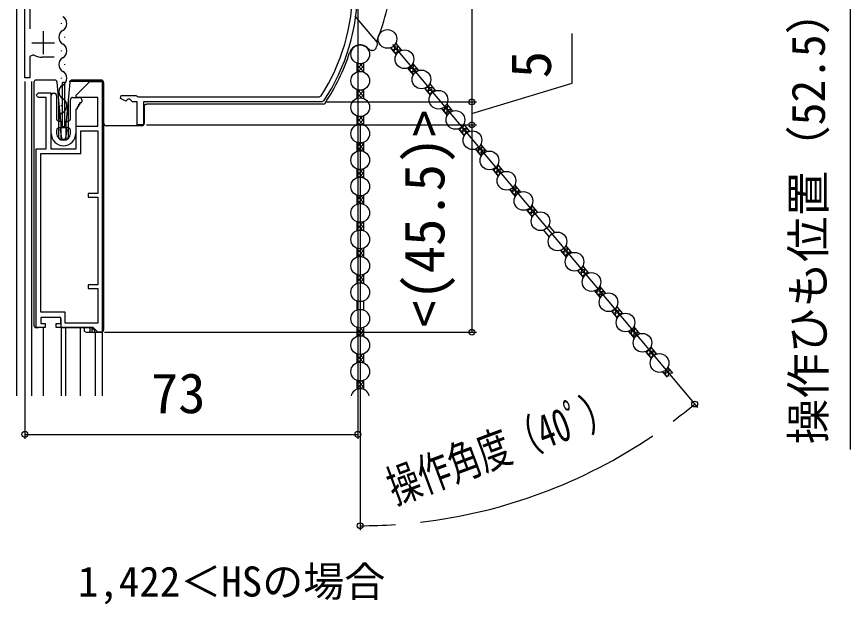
# Model space of a CAD drawing. Units: millimetres, scale not verified. Extents: x -525 to 525, y -783 to 778.
# Drawn here: x 102.2 to 285, y 335.1 to 464 of the extents above; entities that cross this region are included whole.
import ezdxf
from ezdxf.enums import TextEntityAlignment as Align

# ---------------------------------------------------------------- set-up
doc = ezdxf.new("R2010")
doc.units = ezdxf.units.MM
doc.header["$LTSCALE"] = 4
for name, color, linetype in [('0-2_USER1', 3, 'Continuous'), ('0-3_YKK_11', 7, 'Continuous'), ('0-5_YKK_12', 2, 'Continuous'), ('0-6_YKK_13', 4, 'Continuous'), ('0-8_YKK_D', 6, 'Continuous')]:
    doc.layers.add(name, color=color, linetype=linetype)
doc.styles.add('ＭＳ ゴシック', font='')
doc.styles.get('ＭＳ ゴシック').set_extended_font_data('MS Gothic')

msp = doc.modelspace()

# ---------------------------------------------------------------- linework, layer by layer
at = {"layer": '0-3_YKK_11'}
for p, q in [((108, 460.8), (108, 455.8)), ((105.5, 458.3), (110.5, 458.3)), ((110.4, 455.1), (107.79, 455.1))]:
    msp.add_line(p, q, dxfattribs=at)
for points in [[(105.874, 455.671), (105.1, 455.253), (105.1, 450.6), (104, 450.6), (104, 501.1), (107.545, 501.1), (108.7, 503.1), (108.7, 514.5), (106.581, 514.5), (106.1, 509), (105.3, 509), (105.3, 515.4), (121, 515.4), (121, 517.3), (169.834, 517.3)], [(109.8, 508.501), (109.8, 502.805), (108.18, 500), (105.1, 500), (105.1, 461.347)], [(169.566, 445.525), (169.148, 445.3), (130, 445.3), (130, 440.3), (128.6, 440.3), (128.6, 445.3), (127.6, 445.3), (127, 445.9), (126.6, 445.9), (126.155, 445.455), (124.947, 446.085), (125.098, 446.7), (128.35, 446.7), (128.61, 446.55), (128.87, 446.4), (168.551, 446.4), (168.972, 446.63)]]:
    msp.add_lwpolyline(points, dxfattribs=at)
for points in [[(120.969, 449.8), (120.969, 394.8), (119.969, 394.8), (118.969, 395.8), (110.869, 395.8), (110.869, 396.7), (111.869, 396.7), (111.869, 398), (107.469, 398), (107.469, 396.7), (108.469, 396.7), (108.469, 395.8), (106.469, 395.8), (106.469, 435), (108.669, 435), (108.669, 446.3), (106.969, 446.3), (106.469, 446.8), (106.969, 447.3), (109.669, 447.3), (109.669, 435), (115.269, 435), (115.269, 440), (119.969, 440), (119.969, 446.3), (115.269, 446.3), (115.269, 446.8), (118.269, 449.8)], [(107.469, 399.2), (107.469, 434), (116.269, 434), (116.269, 439), (119.969, 439), (119.969, 425.2), (117.869, 425.2), (117.869, 424.4), (119.969, 424.4), (119.969, 405.2), (117.869, 405.2), (117.869, 404.4), (119.969, 404.4), (119.969, 396.8), (112.869, 396.8), (112.869, 399.2)]]:
    msp.add_lwpolyline(points, close=True, dxfattribs=at)
for centre, radius, start, end in [((132, 470.3), 43.9, 327.37281, 0), ((132, 470.3), 45, 326.59444, 360), ((107.79, 458.6), 3.5, 236.80433, 270.00001)]:
    msp.add_arc(centre, radius, start, end, dxfattribs=at)
at = {"layer": '0-5_YKK_12'}
for p, q in [((102.2, 380.806), (102.2, 497.8)), ((111.922, 462.613), (111.922, 462.413)), ((112.682, 459.613), (112.682, 459.413)), ((111.922, 456.613), (111.922, 456.413)), ((112.682, 453.613), (112.682, 453.413)), ((104, 449.8), (104, 380.806)), ((105.5, 380.806), (105.5, 449.8)), ((111.922, 450.613), (111.922, 450.413)), ((120.996, 380.806), (120.995, 449.76)), ((112.682, 447.613), (112.682, 447.413)), ((111.922, 444.613), (111.922, 444.413)), ((112.682, 441.613), (112.682, 441.413)), ((108.1, 380.806), (108.1, 395.8)), ((112.05, 380.806), (112.05, 395.8)), ((112.95, 380.806), (112.95, 395.8)), ((116.2, 380.806), (116.2, 395.8)), ((119.5, 380.806), (119.5, 394.8))]:
    msp.add_line(p, q, dxfattribs=at)
for centre, start, end in [((111.464, 462.513), 299.20254, 60.79746), ((113.14, 459.513), 119.20254, 240.79746), ((111.464, 456.513), 299.20254, 60.79746), ((113.14, 453.513), 119.20254, 240.79746), ((111.464, 450.513), 299.20254, 60.79746), ((113.14, 447.513), 119.20254, 240.79746), ((111.464, 444.513), 299.20254, 60.79746), ((113.14, 441.513), 119.20254, 193.92959)]:
    msp.add_arc(centre, 1.718, start, end, dxfattribs=at)
at = {"layer": '0-6_YKK_13'}
for p, q in [((176.346, 464.116), (181.216, 458.312)), ((181.113, 458.435), (181.145, 458.52)), ((184.159, 457.18), (185.435, 455.66)), ((184.431, 456.856), (184.471, 457.314)), ((184.764, 457.504), (185.931, 457.401)), ((185.008, 456.168), (185.161, 457.911)), ((185.281, 458.096), (185.354, 458.089)), ((185.308, 458.144), (186.584, 456.624)), ((185.627, 455.95), (185.77, 457.593)), ((184.395, 456.898), (186.508, 456.714)), ((184.972, 456.21), (185.795, 456.139)), ((186.313, 456.511), (186.348, 456.905)), ((176.774, 453.842), (176.774, 451.858)), ((176.774, 452.521), (178.011, 453.759)), ((176.774, 453.419), (177.099, 453.745)), ((176.774, 453.475), (178.274, 451.975)), ((177.445, 453.701), (178.274, 452.873)), ((178.222, 453.823), (178.274, 453.771)), ((178.274, 453.842), (178.274, 451.858)), ((189.037, 453.701), (190.312, 452.181)), ((189.049, 451.352), (189.234, 453.465)), ((176.774, 452.577), (177.357, 451.993)), ((177.108, 451.957), (178.274, 453.123)), ((177.994, 451.945), (178.274, 452.225)), ((187.887, 452.736), (189.163, 451.216)), ((187.894, 452.728), (187.895, 452.739)), ((187.959, 452.762), (189.972, 452.586)), ((188.436, 452.083), (189.852, 451.959)), ((188.472, 452.04), (188.566, 453.121)), ((188.777, 453.328), (189.395, 453.274)), ((189.732, 451.876), (189.811, 452.778)), ((106.569, 450.1), (106.469, 450.1)), ((109.169, 450.1), (106.569, 450.1)), ((110.096, 450.1), (109.169, 450.1)), ((110.583, 450.1), (110.096, 450.1)), ((120, 449.8), (113.7, 449.8)), ((114.78, 450.1), (114.355, 450.1)), ((118.502, 450.1), (114.78, 450.1)), ((118.569, 450.1), (118.502, 450.1)), ((118.502, 450.095), (118.502, 450.1)), ((120.768, 450.1), (118.569, 450.1)), ((120.8, 449.8), (120, 449.8)), ((189.013, 451.395), (189.258, 451.374)), ((105.969, 449.6), (105.969, 396.3)), ((111.469, 445.612), (111.08, 449.648)), ((112.269, 439.6), (112.269, 449.6)), ((112.669, 449.6), (112.269, 449.6)), ((112.669, 449.6), (112.669, 439.6)), ((113.858, 449.648), (113.469, 445.612)), ((121.269, 449.6), (121.269, 395.3)), ((121.3, 440.6), (121.3, 449.3)), ((176.774, 448.042), (176.774, 446.058)), ((176.774, 448.031), (176.781, 448.039)), ((176.774, 447.133), (177.541, 447.9)), ((176.845, 448.016), (178.274, 446.587)), ((177.835, 447.924), (178.274, 447.485)), ((178.274, 448.042), (178.274, 446.058)), ((191.616, 448.293), (192.891, 446.773)), ((191.899, 447.955), (194.013, 447.77)), ((191.935, 447.913), (191.983, 448.458)), ((192.157, 448.57), (193.435, 448.458)), ((192.512, 447.225), (192.678, 449.112)), ((192.708, 449.159), (192.858, 449.146)), ((192.765, 449.258), (194.04, 447.738)), ((193.142, 447.136), (193.275, 448.65)), ((193.825, 447.651), (193.852, 447.962)), ((109.769, 438.4), (109.769, 446.7)), ((110.269, 447.2), (110.469, 447.2)), ((110.969, 446.7), (110.969, 441.6)), ((114.469, 446.3), (115.969, 446.3)), ((176.774, 446.235), (178.274, 447.735)), ((176.774, 447.189), (177.779, 446.184)), ((176.774, 446.291), (176.947, 446.117)), ((177.634, 446.197), (178.274, 446.837)), ((192.477, 447.267), (193.204, 447.204)), ((111.469, 437.5), (111.469, 445.612)), ((113.469, 445.612), (112.969, 440.419)), ((113.469, 445.612), (113.469, 437.5)), ((113.969, 441.6), (113.969, 445.8)), ((115.689, 444.65), (115.776, 444.499)), ((115.863, 444.65), (115.689, 444.65)), ((115.949, 445.1), (116.036, 444.95)), ((116.269, 445.1), (115.949, 445.1)), ((116.469, 445.8), (116.469, 445.3)), ((130.173, 444.328), (130.173, 440.6)), ((169.402, 444.827), (130.672, 444.827)), ((195.976, 443.097), (196.08, 444.285)), ((196.189, 444.393), (196.899, 444.331)), ((196.493, 444.815), (197.768, 443.295)), ((196.553, 442.409), (196.738, 444.522)), ((115.169, 443.749), (115.169, 438.4)), ((115.343, 443.749), (115.169, 443.749)), ((115.429, 444.199), (115.516, 444.049)), ((115.603, 444.199), (115.429, 444.199)), ((195.344, 443.85), (196.619, 442.33)), ((195.363, 443.828), (197.476, 443.643)), ((195.399, 443.785), (195.406, 443.872)), ((195.94, 443.14), (197.239, 443.026)), ((196.517, 442.452), (196.682, 442.438)), ((197.245, 443.031), (197.315, 443.835)), ((111.469, 441.1), (111.819, 441.1)), ((112.019, 440.9), (112.019, 439.8)), ((112.919, 439.8), (112.919, 440.9)), ((113.119, 441.1), (113.469, 441.1)), ((176.774, 442.242), (176.774, 440.258)), ((176.774, 440.847), (178.113, 442.187)), ((176.774, 441.745), (177.161, 442.132)), ((176.774, 441.801), (178.274, 440.301)), ((176.774, 440.903), (177.29, 440.387)), ((177.199, 440.374), (178.274, 441.449)), ((177.366, 442.106), (178.274, 441.199)), ((178.053, 440.33), (178.274, 440.551)), ((178.167, 442.204), (178.274, 442.097)), ((178.274, 442.242), (178.274, 440.258)), ((110.969, 439.1), (110.969, 438.4)), ((111.819, 439.6), (111.469, 439.6)), ((111.767, 439.258), (112.034, 437.358)), ((111.969, 440.419), (111.993, 440.171)), ((112.874, 439.6), (112.064, 439.6)), ((112.291, 439.9), (112.646, 439.9)), ((113.171, 439.258), (112.904, 437.358)), ((112.945, 440.171), (112.969, 440.419)), ((112.969, 440.419), (112.969, 437)), ((113.469, 439.6), (113.119, 439.6)), ((113.969, 438.4), (113.969, 439.1)), ((127.821, 440.1), (121.8, 440.1)), ((127.904, 440.1), (127.821, 440.1)), ((129.673, 440.1), (127.904, 440.1)), ((199.072, 439.407), (200.347, 437.887)), ((199.403, 439.012), (201.446, 438.834)), ((199.439, 438.97), (199.495, 439.605)), ((199.545, 439.637), (200.939, 439.515)), ((200.017, 438.282), (200.195, 440.326)), ((200.132, 440.223), (200.362, 440.203)), ((200.221, 440.371), (201.496, 438.851)), ((200.657, 438.314), (200.779, 439.707)), ((201.336, 438.79), (201.356, 439.019)), ((112.969, 437), (111.969, 437)), ((112.607, 437.1), (112.331, 437.1)), ((199.981, 438.324), (200.615, 438.269)), ((176.774, 436.442), (176.774, 434.458)), ((176.774, 436.357), (176.836, 436.419)), ((176.774, 436.413), (178.274, 434.913)), ((176.774, 435.459), (177.617, 436.302)), ((176.774, 434.561), (178.274, 436.061)), ((176.774, 435.515), (177.695, 434.593)), ((177.703, 434.592), (178.274, 435.163)), ((177.77, 436.315), (178.274, 435.811)), ((178.274, 436.442), (178.274, 434.458)), ((203.48, 434.154), (203.594, 435.454)), ((203.598, 435.458), (204.403, 435.388)), ((203.949, 435.928), (205.225, 434.408)), ((204.057, 433.466), (204.242, 435.579)), ((176.774, 434.617), (176.89, 434.5)), ((202.8, 434.964), (204.076, 433.444)), ((202.867, 434.885), (204.98, 434.7)), ((202.903, 434.842), (202.917, 435.007)), ((203.444, 434.197), (204.631, 434.093)), ((204.021, 433.509), (204.108, 433.501)), ((204.757, 434.182), (204.819, 434.891)), ((207.521, 429.339), (207.706, 431.452)), ((207.677, 431.485), (208.953, 429.965)), ((176.774, 430.642), (176.774, 428.658)), ((176.774, 429.173), (178.224, 430.624)), ((176.774, 430.071), (177.225, 430.522)), ((176.774, 430.126), (178.223, 428.677)), ((177.284, 430.514), (178.274, 429.525)), ((177.285, 428.786), (178.274, 429.775)), ((178.11, 430.586), (178.274, 430.423)), ((178.274, 430.642), (178.274, 428.658)), ((206.528, 430.521), (207.804, 429.001)), ((206.908, 430.069), (208.793, 429.904)), ((206.928, 430.705), (208.444, 430.572)), ((206.943, 430.026), (207.007, 430.755)), ((207.555, 431.287), (207.866, 431.26)), ((208.171, 429.487), (208.283, 430.764)), ((208.847, 429.927), (208.86, 430.076)), ((176.774, 429.228), (177.224, 428.778)), ((178.111, 428.714), (178.274, 428.877)), ((207.485, 429.381), (208.029, 429.334)), ((210.256, 426.078), (211.532, 424.558)), ((210.371, 425.942), (212.484, 425.757)), ((210.407, 425.899), (210.428, 426.144)), ((210.984, 425.211), (211.108, 426.628)), ((211.004, 426.524), (211.907, 426.445)), ((211.406, 427.042), (212.681, 425.522)), ((211.57, 424.626), (211.746, 426.636)), ((212.269, 425.331), (212.323, 425.948)), ((176.774, 424.842), (176.774, 422.858)), ((176.774, 424.683), (176.891, 424.8)), ((176.774, 424.738), (178.274, 423.238)), ((176.774, 423.785), (177.696, 424.707)), ((176.774, 422.886), (178.274, 424.386)), ((177.702, 424.708), (178.274, 424.136)), ((178.274, 424.842), (178.274, 422.858)), ((210.948, 425.254), (212.027, 425.159)), ((211.525, 424.566), (211.536, 424.565)), ((176.774, 423.84), (177.616, 422.998)), ((176.774, 422.942), (176.835, 422.881)), ((177.77, 422.985), (178.274, 423.488)), ((214.975, 422.352), (215.37, 422.317)), ((215.025, 420.396), (215.21, 422.509)), ((215.134, 422.599), (216.409, 421.079)), ((213.985, 421.635), (215.26, 420.115)), ((214.304, 421.773), (215.948, 421.629)), ((214.412, 421.126), (216.153, 420.974)), ((214.448, 421.083), (214.52, 421.907)), ((215.685, 420.655), (215.787, 421.821)), ((216.358, 421.061), (216.364, 421.133)), ((176.774, 419.042), (176.774, 417.058)), ((176.774, 417.498), (178.274, 418.998)), ((176.774, 418.396), (177.291, 418.913)), ((177.198, 418.926), (178.274, 417.85)), ((178.052, 418.969), (178.274, 418.748)), ((178.274, 419.042), (178.274, 417.058)), ((214.989, 420.438), (215.446, 420.398)), ((176.774, 418.452), (178.112, 417.114)), ((176.774, 417.554), (177.16, 417.168)), ((177.367, 417.194), (178.274, 418.1)), ((178.168, 417.096), (178.274, 417.202)), ((217.713, 417.192), (218.988, 415.672)), ((218.862, 418.156), (220.137, 416.636)), ((176.774, 413.242), (176.774, 411.258)), ((176.774, 413.008), (176.948, 413.182)), ((178.274, 413.242), (178.274, 411.258)), ((222.135, 413.146), (223.139, 413.059)), ((222.216, 411.825), (222.351, 413.365)), ((222.59, 413.713), (223.866, 412.193)), ((222.816, 411.393), (222.978, 413.25)), ((176.774, 412.11), (177.779, 413.116)), ((176.774, 413.064), (178.274, 411.564)), ((176.774, 412.166), (177.54, 411.4)), ((176.846, 411.285), (178.274, 412.712)), ((177.633, 413.103), (178.274, 412.462)), ((177.836, 411.376), (178.274, 411.814)), ((221.441, 412.749), (222.716, 411.229)), ((221.603, 412.556), (223.717, 412.371)), ((221.639, 412.513), (221.668, 412.84)), ((222.181, 411.868), (223.156, 411.782)), ((223.51, 412.035), (223.556, 412.562)), ((176.774, 411.268), (176.781, 411.261)), ((225.169, 408.306), (226.445, 406.786)), ((225.405, 408.025), (227.518, 407.84)), ((225.441, 407.982), (225.481, 408.44)), ((225.774, 408.63), (226.941, 408.528)), ((226.018, 407.294), (226.171, 409.037)), ((226.291, 409.222), (226.364, 409.216)), ((226.318, 409.27), (227.594, 407.75)), ((226.637, 407.077), (226.78, 408.719)), ((227.323, 407.637), (227.358, 408.032)), ((176.774, 407.442), (176.774, 405.458)), ((176.774, 405.824), (178.274, 407.324)), ((176.774, 406.722), (177.358, 407.307)), ((176.774, 406.778), (178.01, 405.541)), ((176.774, 405.88), (177.098, 405.555)), ((177.107, 407.343), (178.274, 406.176)), ((177.446, 405.599), (178.274, 406.426)), ((177.993, 407.354), (178.274, 407.074)), ((178.274, 407.442), (178.274, 405.458)), ((225.982, 407.337), (226.805, 407.265)), ((178.223, 405.477), (178.274, 405.528)), ((229.482, 403.167), (229.576, 404.247)), ((229.786, 404.454), (230.404, 404.4)), ((230.046, 404.827), (231.322, 403.307)), ((230.059, 402.479), (230.244, 404.592)), ((228.897, 403.863), (230.173, 402.343)), ((228.904, 403.854), (228.905, 403.866)), ((228.969, 403.888), (230.982, 403.712)), ((229.446, 403.209), (230.861, 403.085)), ((230.023, 402.521), (230.268, 402.5)), ((230.742, 403.002), (230.821, 403.904)), ((176.774, 401.642), (176.774, 399.658)), ((178.274, 401.642), (178.274, 399.658)), ((233.775, 400.384), (235.05, 398.864)), ((232.625, 399.42), (233.901, 397.9)), ((232.909, 399.082), (235.022, 398.897)), ((232.945, 399.039), (232.993, 399.585)), ((233.167, 399.697), (234.445, 399.585)), ((233.522, 398.351), (233.687, 400.238)), ((233.718, 400.286), (233.868, 400.273)), ((234.152, 398.262), (234.284, 399.776)), ((234.834, 398.778), (234.862, 399.088)), ((107.567, 398.01), (107.569, 398)), ((233.486, 398.394), (234.214, 398.33)), ((106.469, 395.8), (106.574, 395.8)), ((106.574, 395.8), (106.832, 395.8)), ((106.832, 395.8), (106.969, 395.8)), ((112.369, 395.8), (118.768, 395.8)), ((116.969, 395.8), (116.969, 395.3)), ((118.244, 395.8), (118.244, 394.8)), ((118.663, 395.8), (118.848, 395.616)), ((118.744, 394.8), (118.744, 395.72)), ((119.269, 395.3), (118.768, 395.8)), ((119.148, 395.302), (119.148, 395.3)), ((119.148, 395.3), (119.269, 395.3)), ((176.774, 395.842), (176.774, 393.858)), ((176.774, 395.534), (177.006, 395.766)), ((176.774, 394.636), (177.867, 395.729)), ((176.774, 395.59), (178.274, 394.09)), ((176.956, 393.92), (178.274, 395.238)), ((177.561, 395.7), (178.274, 394.988)), ((178.274, 395.842), (178.274, 393.858)), ((236.354, 394.977), (237.629, 393.457)), ((236.373, 394.954), (238.486, 394.769)), ((236.408, 394.911), (236.416, 394.999)), ((236.986, 394.223), (237.09, 395.412)), ((237.198, 395.519), (237.909, 395.457)), ((237.503, 395.941), (238.778, 394.421)), ((237.563, 393.536), (237.748, 395.649)), ((238.255, 394.157), (238.325, 394.961)), ((117.469, 394.8), (118.244, 394.8)), ((118.244, 394.8), (118.744, 394.8)), ((118.744, 394.8), (119.269, 394.8)), ((176.774, 394.692), (177.466, 393.999)), ((177.899, 393.965), (178.274, 394.34)), ((236.95, 394.266), (238.249, 394.153)), ((237.527, 393.578), (237.692, 393.564)), ((241.026, 389.408), (241.205, 391.452)), ((241.142, 391.35), (241.372, 391.33)), ((241.231, 391.498), (242.506, 389.978)), ((176.774, 390.042), (176.774, 388.058)), ((176.774, 388.721), (178.011, 389.959)), ((176.774, 389.619), (177.099, 389.945)), ((176.774, 389.675), (178.274, 388.175)), ((177.445, 389.901), (178.274, 389.073)), ((178.222, 390.023), (178.274, 389.971)), ((178.274, 390.042), (178.274, 388.058)), ((240.082, 390.534), (241.357, 389.014)), ((240.413, 390.139), (242.455, 389.96)), ((240.449, 390.096), (240.505, 390.732)), ((240.555, 390.764), (241.949, 390.642)), ((240.991, 389.451), (241.625, 389.395)), ((241.667, 389.441), (241.789, 390.833)), ((242.346, 389.916), (242.366, 390.145)), ((176.774, 388.777), (177.357, 388.193)), ((177.108, 388.157), (178.274, 389.323)), ((177.994, 388.145), (178.274, 388.425)), ((243.81, 386.091), (244.817, 384.891)), ((243.877, 386.011), (245.937, 385.831)), ((243.913, 385.968), (243.927, 386.134)), ((244.49, 385.28), (244.604, 386.58)), ((244.608, 386.585), (245.413, 386.514)), ((244.959, 387.055), (245.99, 385.826)), ((245.115, 385.141), (245.252, 386.706)), ((245.803, 385.718), (245.829, 386.018)), ((176.774, 384.242), (176.774, 382.258)), ((176.774, 384.231), (176.781, 384.239)), ((176.774, 383.333), (177.541, 384.1)), ((176.774, 382.435), (178.274, 383.935)), ((176.845, 384.216), (178.274, 382.787)), ((177.835, 384.124), (178.274, 383.685)), ((178.274, 384.242), (178.274, 382.258)), ((244.454, 385.323), (245.249, 385.254)), ((176.774, 383.389), (177.779, 382.384)), ((176.774, 382.491), (176.947, 382.317)), ((177.634, 382.397), (178.274, 383.037))]:
    msp.add_line(p, q, dxfattribs=at)
for points in [[(179.374, 456.97), (179.462, 456.879), (179.561, 456.799), (179.669, 456.733), (179.785, 456.681), (179.907, 456.644), (180.033, 456.622), (180.16, 456.617), (180.287, 456.628), (180.411, 456.656), (180.531, 456.699), (180.645, 456.756), (180.75, 456.828), (180.845, 456.913), (180.929, 457.008), (180.999, 457.114), (181.056, 457.227)], [(111.969, 437), (111.969, 440.419), (111.469, 445.612)], [(130.173, 444.328), (130.181, 444.415), (130.203, 444.499), (130.24, 444.578), (130.29, 444.649), (130.351, 444.71), (130.422, 444.76), (130.501, 444.797), (130.585, 444.819), (130.672, 444.827)], [(111.869, 397.7), (111.869, 395.8), (112.369, 395.8)], [(119.269, 395.3), (119.269, 394.8), (120.769, 394.8)]]:
    msp.add_lwpolyline(points, dxfattribs=at)
for centre in [(183.507, 459.123), (177.524, 455.75), (187.236, 454.68), (177.524, 449.95), (190.964, 450.237), (177.524, 444.15), (194.692, 445.794), (198.42, 441.351), (177.524, 438.35), (202.148, 436.908), (177.524, 432.55), (205.876, 432.465), (209.605, 428.022), (177.524, 426.75), (213.333, 423.579), (177.524, 420.95), (217.061, 419.136), (177.524, 415.15), (220.789, 414.693), (177.524, 409.35), (224.517, 410.249), (228.245, 405.806), (177.524, 403.55), (231.974, 401.363), (177.524, 397.75), (235.702, 396.92), (177.524, 391.95), (239.43, 392.477), (243.158, 388.034), (177.524, 386.15)]:
    msp.add_circle(centre, 2.05, dxfattribs=at)
for centre, radius, start, end in [((132, 478), 52.865, 338.37758, 346.61931), ((177.524, 455.4), 2.427, 40.31723, 161.87659), ((132, 478), 53.273, 337.04979, 337.71834), ((180.833, 457.991), 0.5, 337.71834, 40), ((132, 470.3), 45.473, 326.26932, 341.87659), ((110.583, 449.6), 0.5, 5.5, 90), ((114.355, 449.6), 0.5, 90, 174.5), ((120.769, 449.6), 0.5, 0.03924, 89.96081), ((120.8, 449.3), 0.5, 0, 90), ((110.269, 446.7), 0.5, 90, 180), ((110.469, 446.7), 0.5, 0, 90), ((114.469, 445.8), 0.5, 90, 180), ((115.969, 445.8), 0.5, 0, 90), ((115.603, 444.399), 0.2, 270, 30), ((115.863, 444.85), 0.2, 270, 30), ((116.269, 445.3), 0.2, 270, 0), ((169.402, 445.327), 0.5, 270, 326.26932), ((115.343, 443.949), 0.2, 270, 30), ((111.469, 441.6), 0.5, 180, 270), ((111.819, 440.9), 0.2, 0, 90), ((113.119, 440.9), 0.2, 90, 180), ((113.469, 441.6), 0.5, 270, 0), ((121.8, 440.6), 0.5, 180, 270), ((129.673, 440.6), 0.5, 270, 0), ((111.469, 439.1), 0.5, 90, 180), ((112.064, 439.3), 0.3, 90, 188), ((111.819, 439.8), 0.2, 270, 0), ((112.291, 440.2), 0.3, 185.5, 270), ((112.646, 440.2), 0.3, 270, 354.5), ((112.874, 439.3), 0.3, 352, 90), ((113.119, 439.8), 0.2, 180, 270), ((113.469, 439.1), 0.5, 0, 90), ((112.469, 438.4), 2.7, 180, 0), ((112.469, 438.4), 1.5, 180, 0), ((111.969, 437.5), 0.5, 180, 270), ((112.331, 437.4), 0.3, 188, 270), ((112.607, 437.4), 0.3, 270, 352), ((112.969, 437.5), 0.5, 270, 0), ((117.469, 395.3), 0.5, 180, 270), ((120.769, 395.3), 0.5, 270, 0), ((177.524, 380.35), 2.05, 12.85528, 167.14472)]:
    msp.add_arc(centre, radius, start, end, dxfattribs=at)
for centre, major_axis, ratio, start_param, end_param in [((106.469, 449.6), (0.5, 0), 0.999962, 1.5707963, 3.1415927), ((120.768, 449.6), (-0.527, 0), 0.948965, 4.7110867, 4.712389), ((106.469, 396.3), (-0.5, 0), 0.999962, 6.2831853, 7.8539816), ((106.574, 396.3), (-0.5, 0), 0.999962, 1.5620697, 1.5707963), ((118.848, 395.6), (-0.3, 0.3), 0.026186, 3.1154127, 4.7385689)]:
    msp.add_ellipse(centre, major_axis=major_axis, ratio=ratio, start_param=start_param, end_param=end_param, dxfattribs=at)
at = {"layer": '0-8_YKK_D'}
for p, q in [((202, 517.3), (202, 445.3)), ((177, 469.3), (177, 371.385)), ((208.461, 429.576), (184.678, 457.92)), ((170.148, 445.3), (203, 445.3)), ((170.148, 445.3), (203, 445.3)), ((202, 445.3), (202, 440.3)), ((130.7, 440.3), (203, 440.3)), ((130.7, 440.3), (203, 440.3)), ((177.524, 440.162), (177.524, 351.342)), ((202, 440.3), (202, 394.8)), ((208.461, 429.576), (251.511, 378.271)), ((104, 409.821), (104, 371.385)), ((121.469, 394.8), (203, 394.8)), ((104, 372.385), (177, 372.385))]:
    msp.add_line(p, q, dxfattribs=at)
for points in [[(265, 497.052), (285, 492.692), (285, 369.033)], [(202, 442.8), (224, 449.4), (224, 460.355)]]:
    msp.add_lwpolyline(points, dxfattribs=at)
for centre in [(202, 445.3), (202, 445.3), (202, 440.3), (202, 440.3), (202, 394.8), (250.868, 379.037), (104, 372.385), (177, 372.385), (177.524, 352.342)]:
    msp.add_circle(centre, 0.637, dxfattribs=at)
for start, end in [(306.96749, 310), (276.64743, 304.20529), (270, 273.88523)]:
    msp.add_arc((177.524, 466.446), 114.104, start, end, dxfattribs=at)

# ---------------------------------------------------------------- texts
at = {"layer": '0-2_USER1', "style": 'ＭＳ ゴシック'}
msp.add_text('1,422＜HSの場合', height=6.598, dxfattribs=at).set_placement((115.619, 334.817), align=Align.BOTTOM_LEFT)
at = {"layer": '0-8_YKK_D', "style": 'ＭＳ ゴシック'}
for s, height, p in [('操作ひも位置（52.5）', 7.331, (281.636, 370.181)), ('5', 8.798, (222, 450.514)), ('<(45.5)>', 8.798, (198.636, 395.766))]:
    msp.add_text(s, height=height, rotation=90, dxfattribs=at).set_placement(p, align=Align.BOTTOM_LEFT)
msp.add_text('73', height=8.798, dxfattribs=at).set_placement((131.636, 374.385), align=Align.BOTTOM_LEFT)
at = {"layer": '0-8_YKK_D', "style": 'ＭＳ ゴシック', "width": 0.7}
msp.add_text('操作角度（40ﾟ）', height=7.331, rotation=20.426, dxfattribs=at).set_placement((185.898, 354.898), align=Align.BOTTOM_LEFT)

doc.saveas('drawing.dxf')
